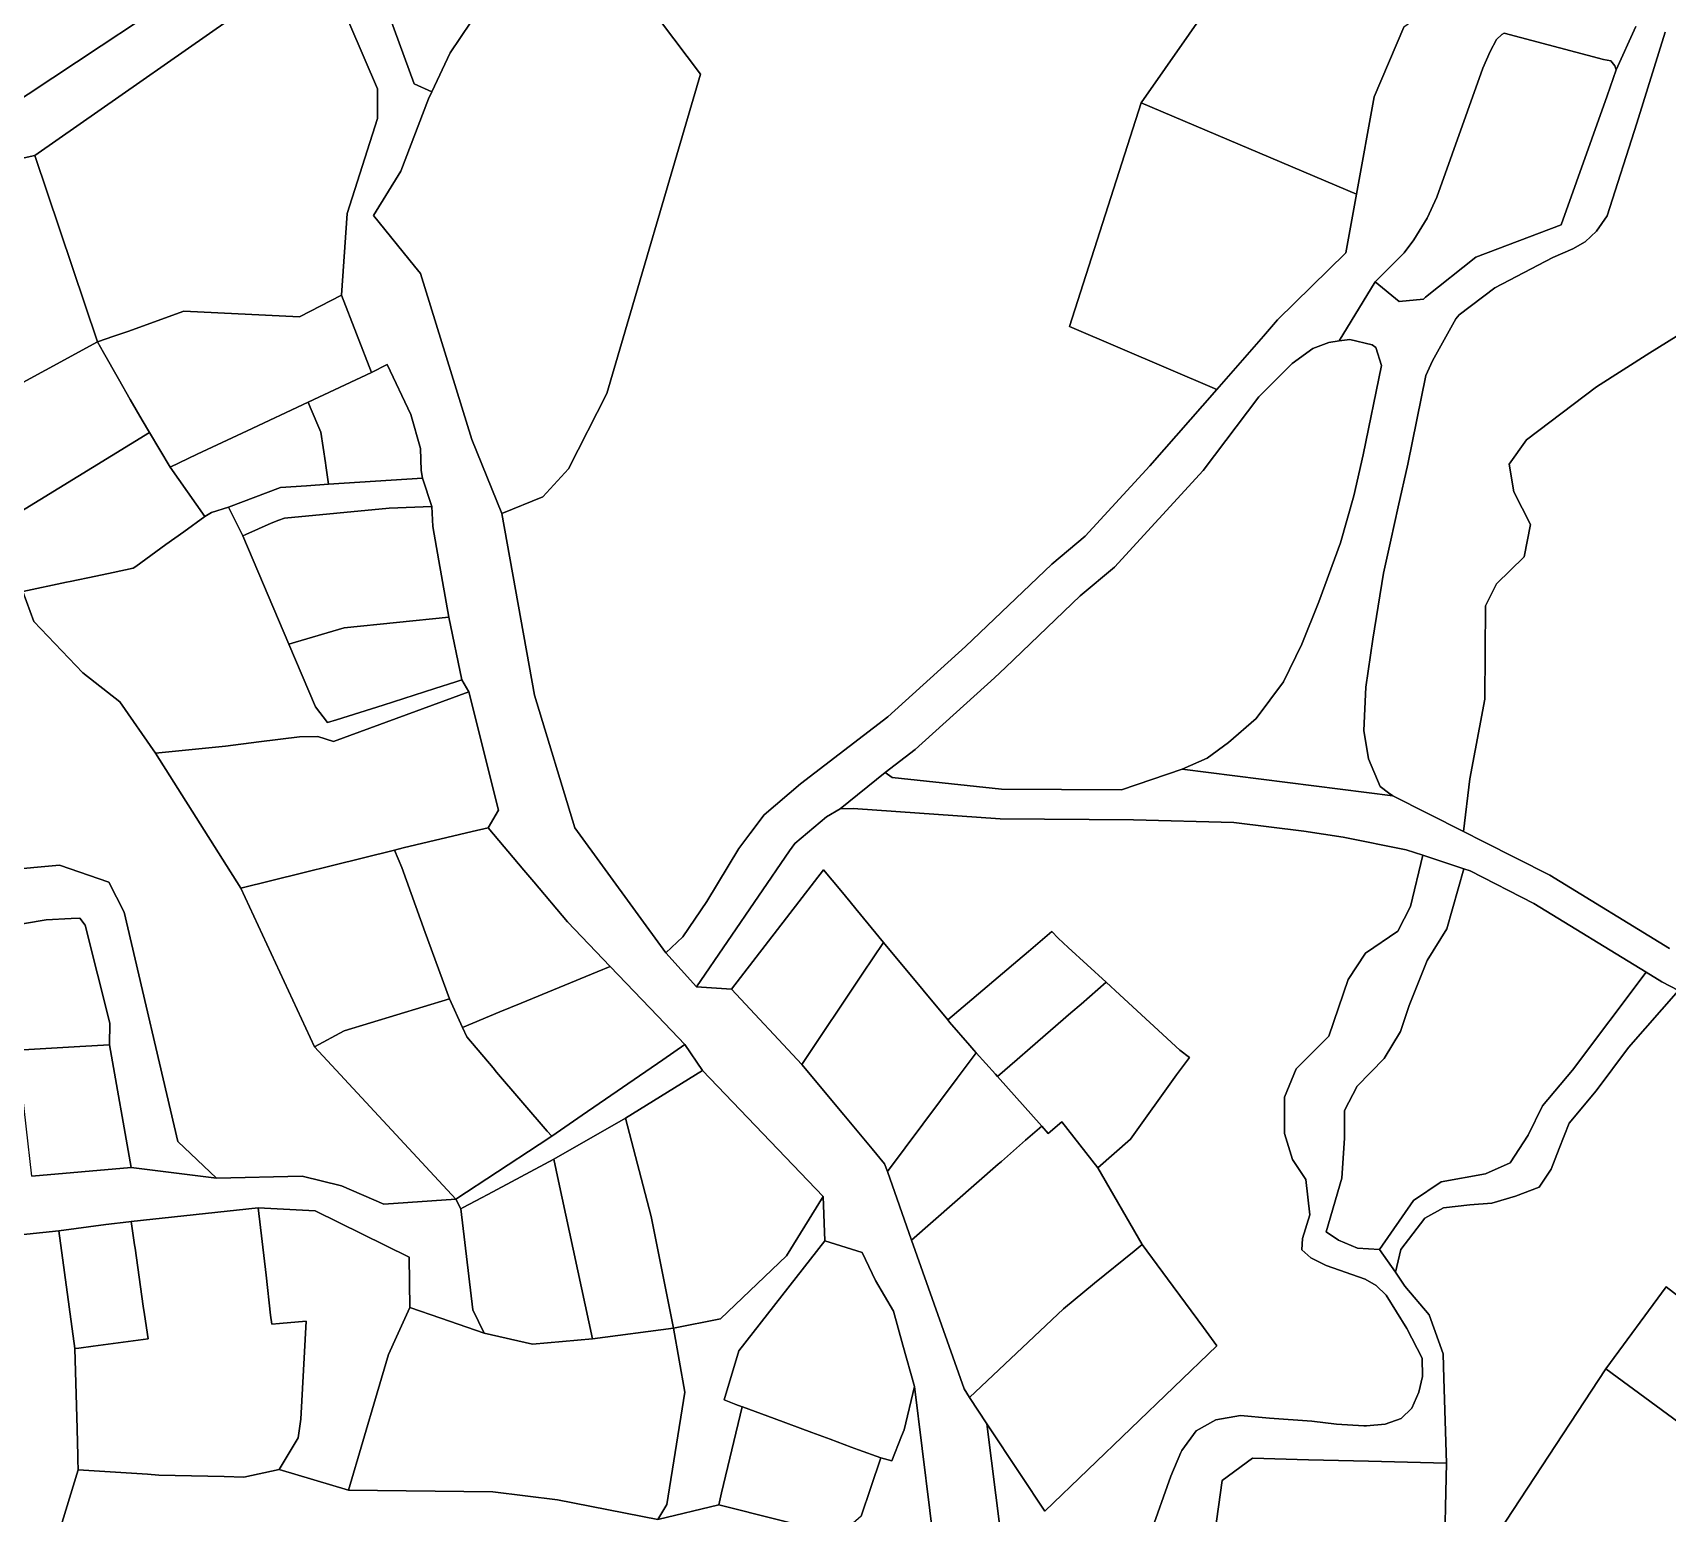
# Model space of a CAD drawing. Header units: inches. Extents: x 469561 to 471650, y 1000291 to 1003909.
# Drawn here: x 470679.8 to 470915.9, y 1002532 to 1002745.9 of the extents above; entities that cross this region are included whole.
import ezdxf

# ---------------------------------------------------------------- set-up
doc = ezdxf.new("R2010")
doc.units = ezdxf.units.IN
doc.header["$MEASUREMENT"] = 0
doc.layers.add('Gulele_10_08_New_Parcel', color=7, linetype='Continuous')

msp = doc.modelspace()

# ---------------------------------------------------------------- linework, layer by layer
at = {"layer": 'Gulele_10_08_New_Parcel'}
for points in [[(470729.0166, 1002719.4903), (470732.9539, 1002725.8693), (470736.9635, 1002736.337), (470737.4301, 1002737.3262), (470740.0855, 1002742.9552), (470744.5792, 1002749.6422), (470751.3866, 1002756.2247), (470760.6957, 1002760.5308), (470776.2481, 1002739.9206), (470762.7188, 1002693.769), (470757.1553, 1002682.8949), (470753.4884, 1002678.8488), (470747.5456, 1002676.4463), (470743.2293, 1002687.1236), (470735.8077, 1002711.0901), (470734.9309, 1002712.1746)], [(470839.8845, 1002735.7474), (470857.5663, 1002761.085), (470886.5744, 1002752.8271), (470877.8166, 1002746.707), (470873.5394, 1002736.6328), (470870.9699, 1002722.5586)], [(470680.1122, 1002728.154), (470714.4176, 1002752.1856), (470720.7398, 1002753.9558), (470723.5215, 1002751.9327), (470729.5908, 1002737.7711), (470729.5908, 1002733.472), (470725.1871, 1002719.768), (470724.3793, 1002707.9793), (470718.3281, 1002704.8569), (470701.6215, 1002705.6831), (470693.5546, 1002702.7464), (470691.5217, 1002702.0494), (470689.1291, 1002701.2291)], [(470873.6924, 1002709.9074), (470877.8656, 1002714.0785), (470879.2625, 1002715.9857), (470881.1669, 1002719.0825), (470882.5705, 1002722.1089), (470889.2137, 1002740.7549), (470890.2835, 1002743.1711), (470891.1763, 1002744.8813), (470891.9485, 1002745.6154), (470892.2859, 1002745.8296), (470906.6653, 1002742.0076), (470907.7133, 1002741.8249), (470908.3058, 1002741.1199), (470908.4912, 1002740.5158), (470907.1607, 1002736.7628), (470900.557, 1002718.1363), (470888.223, 1002713.4475), (470880.9567, 1002707.666), (470880.655, 1002707.4074), (470877.1448, 1002707.0656)], [(470829.5461, 1002703.4584), (470839.8845, 1002735.7474), (470870.9699, 1002722.5586), (470869.427, 1002714.1074), (470859.5628, 1002704.4292), (470857.561, 1002702.0365), (470850.7931, 1002694.33)], [(470689.1291, 1002701.2291), (470691.5217, 1002702.0494), (470693.5546, 1002702.7464), (470701.6215, 1002705.6831), (470718.3281, 1002704.8569), (470724.3793, 1002707.9793), (470728.7057, 1002696.8036), (470719.5585, 1002692.5084), (470710.7857, 1002688.389), (470703.5403, 1002684.9869), (470699.6238, 1002683.1478), (470696.6429, 1002688.1195), (470695.618, 1002689.9077), (470693.8883, 1002692.9256), (470692.2041, 1002695.864), (470690.0054, 1002699.7001)], [(470666.5706, 1002688.9308), (470689.1291, 1002701.2291), (470690.0054, 1002699.7001), (470692.2041, 1002695.864), (470693.8883, 1002692.9256), (470695.618, 1002689.9077), (470696.6429, 1002688.1195), (470678.0741, 1002676.7086), (470676.7083, 1002675.8693), (470673.4713, 1002673.8801)], [(470802.9272, 1002639.0424), (470807.2161, 1002642.3422), (470818.6974, 1002652.6976), (470820.2626, 1002654.1937), (470831.0874, 1002664.5391), (470836.0506, 1002668.7023), (470848.8515, 1002682.6441), (470856.8792, 1002693.2931), (470861.7075, 1002698.0843), (470864.6891, 1002700.2647), (470866.9799, 1002701.119), (470868.4941, 1002701.3557), (470870.0083, 1002701.5925), (470873.2586, 1002700.8144), (470873.7504, 1002700.4234), (470874.5692, 1002697.8147), (470871.9168, 1002684.931), (470870.6053, 1002678.9645), (470868.6684, 1002672.1872), (470865.5438, 1002663.6616), (470863.0913, 1002657.5381), (470860.4219, 1002652.1365), (470856.4879, 1002646.8356), (470852.4949, 1002643.3776), (470849.4289, 1002641.1081), (470845.7839, 1002639.5052), (470837.0367, 1002636.4954), (470819.703, 1002636.6227), (470803.9072, 1002638.3116)], [(470719.5585, 1002692.5084), (470728.7057, 1002696.8036), (470731.0003, 1002697.9439), (470734.4169, 1002690.7512), (470735.8033, 1002685.8041), (470735.8963, 1002682.6574), (470736.089, 1002681.5564), (470722.5151, 1002680.6512), (470722.1203, 1002683.3586), (470722.0599, 1002683.7732), (470721.4199, 1002688.1621), (470719.87, 1002691.7811)], [(470699.6238, 1002683.1478), (470703.5403, 1002684.9869), (470710.7857, 1002688.389), (470719.5585, 1002692.5084), (470719.87, 1002691.7811), (470721.4199, 1002688.1621), (470722.0599, 1002683.7732), (470722.1203, 1002683.3586), (470722.5151, 1002680.6512), (470719.3452, 1002680.4398), (470715.5833, 1002680.189), (470708.0577, 1002677.3301), (470705.6203, 1002676.595), (470704.641, 1002675.991)], [(470673.4713, 1002673.8801), (470676.7083, 1002675.8693), (470678.0741, 1002676.7086), (470696.6429, 1002688.1195), (470699.6238, 1002683.1478), (470704.641, 1002675.991), (470701.6175, 1002673.8069), (470699.0322, 1002671.9393), (470694.6823, 1002668.7971), (470694.3169, 1002668.5331), (470691.3997, 1002667.917), (470688.8977, 1002667.3886), (470685.2126, 1002666.6103), (470684.6566, 1002666.4928), (470678.3875, 1002665.1688)], [(470708.0577, 1002677.3301), (470715.5833, 1002680.189), (470719.3452, 1002680.4398), (470722.5151, 1002680.6512), (470736.089, 1002681.5564), (470737.449, 1002677.4362), (470731.2628, 1002677.1964), (470716.1768, 1002675.7635), (470715.3488, 1002675.4639), (470714.227, 1002675.0579), (470710.5865, 1002673.3992), (470710.1277, 1002673.1901), (470709.59, 1002674.2656)], [(470678.3875, 1002665.1688), (470684.6566, 1002666.4928), (470685.2126, 1002666.6103), (470688.8977, 1002667.3886), (470691.3997, 1002667.917), (470694.3169, 1002668.5331), (470694.6823, 1002668.7971), (470699.0322, 1002671.9393), (470701.6175, 1002673.8069), (470704.641, 1002675.991), (470705.6203, 1002676.595), (470708.0577, 1002677.3301), (470709.59, 1002674.2656), (470710.1277, 1002673.1901), (470716.769, 1002657.5788), (470720.6502, 1002648.5225), (470722.356, 1002646.2481), (470723.6516, 1002646.6133), (470730.4019, 1002648.7706), (470737.8558, 1002651.1503), (470740.886, 1002652.1178), (470741.7816, 1002652.4037), (470742.7793, 1002650.6793), (470723.2377, 1002643.5199), (470720.9952, 1002644.2099), (470718.3056, 1002644.1615), (470712.4567, 1002643.4344), (470707.6151, 1002642.8325), (470697.5351, 1002641.7949), (470692.3601, 1002649.2125), (470687.0126, 1002653.4387), (470679.94, 1002660.8563)], [(470710.1277, 1002673.1901), (470710.5865, 1002673.3992), (470714.227, 1002675.0579), (470715.3488, 1002675.4639), (470716.1768, 1002675.7635), (470731.2628, 1002677.1964), (470737.449, 1002677.4362), (470737.5602, 1002674.5659), (470738.4405, 1002669.6012), (470739.8841, 1002661.46), (470724.7902, 1002659.9075), (470717.7664, 1002657.8684), (470716.769, 1002657.5788)], [(470716.769, 1002657.5788), (470717.7664, 1002657.8684), (470724.7902, 1002659.9075), (470739.8841, 1002661.46), (470741.7816, 1002652.4037), (470740.886, 1002652.1178), (470737.8558, 1002651.1503), (470730.4019, 1002648.7706), (470723.6516, 1002646.6133), (470722.356, 1002646.2481), (470720.6502, 1002648.5225)], [(470697.5351, 1002641.7949), (470707.6151, 1002642.8325), (470712.4567, 1002643.4344), (470718.3056, 1002644.1615), (470720.9952, 1002644.2099), (470723.2377, 1002643.5199), (470742.7793, 1002650.6793), (470747.0429, 1002633.6011), (470745.5515, 1002631.0442), (470743.2548, 1002630.4968), (470733.3138, 1002628.1271), (470732.0353, 1002627.8224), (470709.8689, 1002622.3023)], [(470732.0353, 1002627.8224), (470733.3138, 1002628.1271), (470743.2548, 1002630.4968), (470745.5515, 1002631.0442), (470750.7255, 1002624.9337), (470752.1615, 1002623.2378), (470757.0473, 1002617.4677), (470763.208, 1002611.0199), (470761.3033, 1002610.2342), (470750.3141, 1002605.701), (470747.2433, 1002604.4342), (470741.8456, 1002602.2076), (470739.9703, 1002606.346), (470736.4603, 1002615.9082), (470733.085, 1002625.2789)], [(470709.8689, 1002622.3023), (470732.0353, 1002627.8224), (470733.085, 1002625.2789), (470736.4603, 1002615.9082), (470739.9703, 1002606.346), (470724.7902, 1002601.6885), (470720.4693, 1002599.3793)], [(470780.7323, 1002607.7418), (470794.0109, 1002624.9467), (470796.4812, 1002621.9618), (470797.8315, 1002620.3301), (470798.6496, 1002619.3416), (470802.6765, 1002614.4758), (470799.7009, 1002610.0344), (470790.8733, 1002596.8581)], [(470866.5718, 1002572.6663), (470868.8717, 1002580.4147), (470869.2425, 1002586.182), (470869.2425, 1002590.1791), (470871.0682, 1002593.7194), (470874.9479, 1002597.7165), (470877.3441, 1002601.5994), (470878.5993, 1002605.3681), (470881.1667, 1002611.8778), (470884.0194, 1002616.4459), (470886.4838, 1002625.1019), (470887.3988, 1002624.798), (470896.6057, 1002620.1153), (470912.8246, 1002610.1745), (470902.1624, 1002596.0034), (470897.8263, 1002590.8643), (470895.7724, 1002586.6388), (470893.148, 1002582.6417), (470889.6106, 1002581.0428), (470883.2206, 1002579.9008), (470879.1984, 1002577.2171), (470874.2884, 1002570.1056), (470871.0979, 1002570.3146), (470868.3833, 1002571.4759)], [(470665.1912, 1002614.971), (470681.7513, 1002617.7311), (470685.3365, 1002617.9231), (470686.5813, 1002617.9898), (470687.3576, 1002616.9548), (470690.9516, 1002602.8181), (470690.8938, 1002599.7047), (470686.5936, 1002599.4463), (470677.5749, 1002598.9045), (470676.8299, 1002598.8602), (470671.3587, 1002598.5352), (470666.8844, 1002598.2693)], [(470811.9398, 1002603.2826), (470822.0573, 1002611.8865), (470823.5834, 1002613.1843), (470826.9772, 1002616.0704), (470827.9085, 1002615.104), (470829.3521, 1002613.7635), (470834.8321, 1002608.7165), (470831.1961, 1002605.5601), (470829.7307, 1002604.288), (470823.8485, 1002599.1816), (470821.9888, 1002597.5673), (470819.1389, 1002595.0933), (470818.8251, 1002595.4444), (470816.0475, 1002598.5515), (470815.7119, 1002598.9269), (470815.1367, 1002599.5703), (470812.2036, 1002602.9763)], [(470790.8733, 1002596.8581), (470799.7009, 1002610.0344), (470802.6765, 1002614.4758), (470808.3909, 1002607.5709), (470811.9398, 1002603.2826), (470812.2036, 1002602.9763), (470815.1367, 1002599.5703), (470815.7119, 1002598.9269), (470816.0475, 1002598.5515), (470813.2969, 1002594.8669), (470810.8758, 1002591.6237), (470803.2271, 1002581.3779), (470802.8259, 1002582.515), (470801.0455, 1002584.6515), (470799.3647, 1002586.6684), (470796.9373, 1002589.5813)], [(470741.8456, 1002602.2076), (470747.2433, 1002604.4342), (470750.3141, 1002605.701), (470761.3033, 1002610.2342), (470763.208, 1002611.0199), (470770.0713, 1002603.8367), (470773.9916, 1002599.7337), (470770.7814, 1002597.5224), (470759.1514, 1002589.5116), (470754.7493, 1002586.4793), (470754.1148, 1002587.2207), (470746.7902, 1002595.744), (470746.2756, 1002596.3496), (470742.4716, 1002600.826)], [(470819.1389, 1002595.0933), (470821.9888, 1002597.5673), (470823.8485, 1002599.1816), (470829.7307, 1002604.288), (470831.1961, 1002605.5601), (470834.8321, 1002608.7165), (470836.8194, 1002606.8863), (470845.4824, 1002598.9078), (470846.858, 1002597.87), (470844.968, 1002595.3648), (470838.355, 1002586.0503), (470833.6039, 1002581.9173), (470828.4036, 1002588.5714), (470826.4465, 1002586.8962), (470825.52, 1002587.9552)], [(470874.2884, 1002570.1056), (470879.1984, 1002577.2171), (470883.2206, 1002579.9008), (470889.6106, 1002581.0428), (470893.148, 1002582.6417), (470895.7724, 1002586.6388), (470897.8263, 1002590.8643), (470902.1624, 1002596.0034), (470912.8246, 1002610.1745), (470915.0671, 1002608.8), (470917.4802, 1002607.5199), (470910.264, 1002599.3153), (470905.5856, 1002593.0342), (470901.706, 1002588.3518), (470900.2226, 1002584.6973), (470899.0815, 1002581.7281), (470897.3699, 1002579.1014), (470893.9467, 1002577.8451), (470890.5235, 1002576.8173), (470887.3285, 1002576.5889), (470883.563, 1002576.1321), (470880.8244, 1002574.6475), (470877.3981, 1002570.127), (470876.6229, 1002566.8289)], [(470720.4693, 1002599.3793), (470724.7902, 1002601.6885), (470739.9703, 1002606.346), (470741.8456, 1002602.2076), (470742.4716, 1002600.826), (470746.2756, 1002596.3496), (470746.7902, 1002595.744), (470754.1148, 1002587.2207), (470754.7493, 1002586.4793), (470752.957, 1002585.3034), (470740.8793, 1002577.3793)], [(470694.0076, 1002581.956), (470679.6813, 1002580.7296), (470678.011, 1002595.1414), (470677.5749, 1002598.9045), (470686.5936, 1002599.4463), (470690.8938, 1002599.7047)], [(470740.8793, 1002577.3793), (470752.957, 1002585.3034), (470754.7493, 1002586.4793), (470759.1514, 1002589.5116), (470770.7814, 1002597.5224), (470773.9916, 1002599.7337), (470776.5405, 1002595.996), (470765.4142, 1002589.0959), (470755.0641, 1002583.1446), (470745.5403, 1002578.0791), (470744.6104, 1002577.5845), (470741.9471, 1002576.1679), (470741.6003, 1002575.9835)], [(470803.2271, 1002581.3779), (470810.8758, 1002591.6237), (470813.2969, 1002594.8669), (470816.0475, 1002598.5515), (470818.8251, 1002595.4444), (470819.1389, 1002595.0933), (470825.52, 1002587.9552), (470823.176, 1002585.8959), (470819.7085, 1002582.8494), (470819.2452, 1002582.4424), (470806.731, 1002571.4478)], [(470765.4142, 1002589.0959), (470776.5405, 1002595.996), (470793.9631, 1002577.7971), (470788.6417, 1002569.1918), (470779.128, 1002560.1158), (470772.3142, 1002558.7358), (470769.123, 1002574.8646)], [(470755.0641, 1002583.1446), (470765.4142, 1002589.0959), (470769.123, 1002574.8646), (470772.3142, 1002558.7358), (470760.631, 1002557.2282), (470755.7384, 1002580.0052)], [(470806.731, 1002571.4478), (470819.2452, 1002582.4424), (470819.7085, 1002582.8494), (470823.176, 1002585.8959), (470825.52, 1002587.9552), (470826.4465, 1002586.8962), (470828.4036, 1002588.5714), (470833.6039, 1002581.9173), (470840.0284, 1002570.8612), (470838.8472, 1002569.8944), (470833.1606, 1002565.2399), (470828.677, 1002561.5701), (470815.098, 1002548.7606), (470814.3014, 1002549.9931)], [(470741.6003, 1002575.9835), (470741.9471, 1002576.1679), (470744.6104, 1002577.5845), (470745.5403, 1002578.0791), (470755.0641, 1002583.1446), (470755.7384, 1002580.0052), (470760.631, 1002557.2282), (470751.9682, 1002556.4469), (470744.9728, 1002558.0458), (470743.3494, 1002561.4147)], [(470770.0717, 1002531.1356), (470771.3655, 1002533.2919), (470773.953, 1002549.507), (470772.3142, 1002558.7358), (470779.128, 1002560.1158), (470788.6417, 1002569.1918), (470793.9631, 1002577.7971), (470794.2103, 1002571.3618), (470781.7736, 1002555.4943), (470779.671, 1002548.4184), (470781.3338, 1002547.7332), (470782.2689, 1002547.3886), (470779.2759, 1002534.9464), (470778.8694, 1002533.2563)], [(470685.8913, 1002555.8033), (470686.436, 1002555.879), (470688.5351, 1002556.1542), (470696.4743, 1002557.1953), (470695.9501, 1002560.7329), (470695.7706, 1002561.944), (470694.5732, 1002570.3264), (470694.5064, 1002570.7943), (470694.0232, 1002574.177), (470712.3702, 1002576.1584), (470713.4945, 1002566.4108), (470714.1591, 1002560.6483), (470714.3101, 1002559.3395), (470715.449, 1002559.4392), (470719.2935, 1002559.7758), (470718.5254, 1002545.6342), (470718.1188, 1002542.9233), (470715.3902, 1002538.3274), (470710.2671, 1002537.2526), (470707.4486, 1002537.3462), (470698.0147, 1002537.5407), (470696.3792, 1002537.6493), (470686.3566, 1002538.3148), (470686.3184, 1002539.7481), (470686.3028, 1002540.3364), (470686.1995, 1002544.2162)], [(470712.3702, 1002576.1584), (470720.6047, 1002575.7033), (470734.159, 1002569.0165), (470734.2667, 1002561.7569), (470732.3383, 1002557.5052), (470731.1791, 1002554.9496), (470729.5443, 1002549.4143), (470725.394, 1002535.3619), (470715.3902, 1002538.3274), (470718.1188, 1002542.9233), (470718.5254, 1002545.6342), (470719.2935, 1002559.7758), (470715.449, 1002559.4392), (470714.3101, 1002559.3395), (470714.1591, 1002560.6483), (470713.4945, 1002566.4108)], [(470683.5625, 1002572.7946), (470690.3636, 1002573.7267), (470693.6695, 1002574.1265), (470694.0232, 1002574.177), (470694.5064, 1002570.7943), (470694.5732, 1002570.3264), (470695.7706, 1002561.944), (470695.9501, 1002560.7329), (470696.4743, 1002557.1953), (470688.5351, 1002556.1542), (470686.436, 1002555.879), (470685.8913, 1002555.8033)], [(470779.671, 1002548.4184), (470781.7736, 1002555.4943), (470794.2103, 1002571.3618), (470799.5642, 1002569.7098), (470801.4914, 1002565.6478), (470804.0972, 1002561.1895), (470805.4728, 1002556.2778), (470807.136, 1002550.339), (470805.6399, 1002544.0482), (470805.2889, 1002543.1623), (470803.875, 1002539.594), (470802.2783, 1002540.0142), (470799.0668, 1002541.1978), (470798.0049, 1002541.5892), (470794.9461, 1002542.7165), (470792.3162, 1002543.6857), (470786.894, 1002545.7227), (470782.2949, 1002547.379), (470782.2689, 1002547.3886), (470781.3338, 1002547.7332)], [(470815.098, 1002548.7606), (470828.677, 1002561.5701), (470833.1606, 1002565.2399), (470838.8472, 1002569.8944), (470840.0284, 1002570.8612), (470843.6808, 1002565.8898), (470848.8612, 1002558.8388), (470850.7857, 1002556.2193), (470825.9841, 1002532.3141), (470822.4318, 1002537.6425), (470817.58, 1002544.9202)], [(470906.9947, 1002552.885), (470915.687, 1002564.7162), (470920.5534, 1002560.953), (470946.2141, 1002543.5844), (470934.4483, 1002532.715)], [(470725.394, 1002535.3619), (470729.5443, 1002549.4143), (470731.1791, 1002554.9496), (470732.3383, 1002557.5052), (470734.2667, 1002561.7569), (470738.7436, 1002560.2051), (470744.9728, 1002558.0458), (470751.9682, 1002556.4469), (470760.631, 1002557.2282), (470772.3142, 1002558.7358), (470773.953, 1002549.507), (470771.3655, 1002533.2919), (470770.0717, 1002531.1356), (470755.5816, 1002533.9819), (470746.2666, 1002535.1032)], [(470890.5225, 1002527.7846), (470906.9947, 1002552.885), (470934.4483, 1002532.715), (470925.5999, 1002524.1647), (470910.9166, 1002511.7606)], [(470778.8694, 1002533.2563), (470779.2759, 1002534.9464), (470782.2689, 1002547.3886), (470782.2949, 1002547.379), (470786.894, 1002545.7227), (470792.3162, 1002543.6857), (470794.9461, 1002542.7165), (470798.0049, 1002541.5892), (470799.0668, 1002541.1978), (470802.2783, 1002540.0142), (470800.8317, 1002535.7597), (470799.4208, 1002531.61), (470796.3113, 1002528.8367)], [(470849.4604, 1002521.5344), (470851.5894, 1002536.7739), (470855.97, 1002539.9602), (470864.0291, 1002539.755), (470872.7042, 1002539.5341), (470883.9681, 1002539.2473), (470883.842, 1002532.9632), (470883.7029, 1002526.0276), (470877.7682, 1002520.2238)]]:
    msp.add_lwpolyline(points, close=True, dxfattribs=at)
for points in [[(470857.5663, 1002761.085), (470839.8845, 1002735.7474), (470829.5461, 1002703.4584), (470850.7931, 1002694.33), (470841.1166, 1002683.3115), (470831.7912, 1002673.1568), (470826.9821, 1002669.1223), (470814.5122, 1002657.204), (470803.2758, 1002647.0695), (470790.6737, 1002637.3724), (470785.419, 1002632.9148), (470783.3624, 1002630.155), (470781.7941, 1002628.0415), (470777.1282, 1002620.4124), (470773.6776, 1002615.2845), (470771.2518, 1002612.9906), (470758.101, 1002631.0192), (470752.2641, 1002650.1978), (470747.5456, 1002676.4463), (470753.4884, 1002678.8488), (470757.1553, 1002682.8949), (470762.7188, 1002693.769), (470776.2481, 1002739.9206), (470760.6957, 1002760.5308)], [(470744.5792, 1002749.6422), (470740.0855, 1002742.9552), (470737.4301, 1002737.3262), (470734.9071, 1002738.5165), (470728.2127, 1002756.8264)], [(470728.2127, 1002756.8264), (470734.9071, 1002738.5165), (470737.4301, 1002737.3262), (470736.9635, 1002736.337), (470732.9539, 1002725.8693), (470729.0166, 1002719.4903), (470734.9309, 1002712.1746), (470735.8077, 1002711.0901), (470743.2293, 1002687.1236), (470747.5456, 1002676.4463), (470752.2641, 1002650.1978), (470758.101, 1002631.0192), (470771.2518, 1002612.9906), (470775.6644, 1002608.0388), (470780.7323, 1002607.7418), (470790.8733, 1002596.8581), (470796.9373, 1002589.5813), (470799.3647, 1002586.6684), (470801.0455, 1002584.6515), (470802.8259, 1002582.515), (470803.2271, 1002581.3779), (470806.731, 1002571.4478), (470814.3014, 1002549.9931), (470815.098, 1002548.7606), (470817.58, 1002544.9202), (470822.823, 1002503.347)], [(470714.4176, 1002752.1856), (470680.1122, 1002728.154), (470674.7919, 1002726.9801)], [(470813.791, 1002496.5997), (470807.136, 1002550.339), (470805.4728, 1002556.2778), (470804.0972, 1002561.1895), (470801.4914, 1002565.6478), (470799.5642, 1002569.7098), (470794.2103, 1002571.3618), (470793.9631, 1002577.7971), (470776.5405, 1002595.996), (470773.9916, 1002599.7337), (470770.0713, 1002603.8367), (470763.208, 1002611.0199), (470757.0473, 1002617.4677), (470752.1615, 1002623.2378), (470750.7255, 1002624.9337), (470745.5515, 1002631.0442), (470747.0429, 1002633.6011), (470742.7793, 1002650.6793), (470741.7816, 1002652.4037), (470739.8841, 1002661.46), (470738.4405, 1002669.6012), (470737.5602, 1002674.5659), (470737.449, 1002677.4362), (470736.089, 1002681.5564), (470735.8963, 1002682.6574), (470735.8033, 1002685.8041), (470734.4169, 1002690.7512), (470731.0003, 1002697.9439), (470728.7057, 1002696.8036), (470724.3793, 1002707.9793), (470725.1871, 1002719.768), (470729.5908, 1002733.472), (470729.5908, 1002737.7711), (470723.5215, 1002751.9327)], [(470694.929, 1002747.4328), (470689.6678, 1002744.0124), (470672.1102, 1002732.3754)], [(470672.1102, 1002732.3754), (470689.6678, 1002744.0124), (470694.929, 1002747.4328)], [(470911.2948, 1002746.7606), (470908.4912, 1002740.5158), (470908.3058, 1002741.1199), (470907.7133, 1002741.8249), (470906.6653, 1002742.0076), (470892.2859, 1002745.8296), (470891.9485, 1002745.6154), (470891.1763, 1002744.8813), (470890.2835, 1002743.1711), (470889.2137, 1002740.7549), (470882.5705, 1002722.1089), (470881.1669, 1002719.0825), (470879.2625, 1002715.9857), (470877.8656, 1002714.0785), (470873.6924, 1002709.9074), (470868.4941, 1002701.3557), (470866.9799, 1002701.119), (470864.6891, 1002700.2647), (470861.7075, 1002698.0843), (470856.8792, 1002693.2931), (470848.8515, 1002682.6441), (470836.0506, 1002668.7023), (470831.0874, 1002664.5391), (470820.2626, 1002654.1937), (470818.6974, 1002652.6976), (470807.2161, 1002642.3422), (470802.9272, 1002639.0424), (470796.3994, 1002633.7898), (470794.4289, 1002632.6353), (470789.8526, 1002628.7531), (470789.0737, 1002627.7077), (470775.6644, 1002608.0388), (470771.2518, 1002612.9906), (470773.6776, 1002615.2845), (470777.1282, 1002620.4124), (470781.7941, 1002628.0415), (470783.3624, 1002630.155), (470785.419, 1002632.9148), (470790.6737, 1002637.3724), (470803.2758, 1002647.0695), (470814.5122, 1002657.204), (470826.9821, 1002669.1223), (470831.7912, 1002673.1568), (470841.1166, 1002683.3115), (470850.7931, 1002694.33), (470857.561, 1002702.0365), (470859.5628, 1002704.4292), (470869.427, 1002714.1074), (470870.9699, 1002722.5586), (470873.5394, 1002736.6328), (470877.8166, 1002746.707)], [(470915.555, 1002745.9486), (470911.4589, 1002732.8168), (470907.1557, 1002719.45), (470905.6293, 1002717.2352), (470903.9943, 1002715.6911), (470902.1952, 1002714.6464), (470899.3166, 1002713.3934), (470890.9624, 1002709.0435), (470885.8188, 1002705.1442), (470885.3141, 1002704.5449), (470881.9661, 1002698.4867), (470881.0098, 1002696.3712), (470878.372, 1002683.5568), (470877.0163, 1002677.3888), (470875.9381, 1002672.5722), (470874.8703, 1002667.8008), (470873.3394, 1002658.2655), (470872.307, 1002651.3648), (470872.0538, 1002645.0805), (470872.6868, 1002640.9886), (470874.3844, 1002637.0241), (470875.5737, 1002636.0975), (470876.2123, 1002635.6337), (470845.7839, 1002639.5052), (470849.4289, 1002641.1081), (470852.4949, 1002643.3776), (470856.4879, 1002646.8356), (470860.4219, 1002652.1365), (470863.0913, 1002657.5381), (470865.5438, 1002663.6616), (470868.6684, 1002672.1872), (470870.6053, 1002678.9645), (470871.9168, 1002684.931), (470874.5692, 1002697.8147), (470873.7504, 1002700.4234), (470873.2586, 1002700.8144), (470870.0083, 1002701.5925), (470868.4941, 1002701.3557), (470873.6924, 1002709.9074), (470877.1448, 1002707.0656), (470880.655, 1002707.4074), (470880.9567, 1002707.666), (470888.223, 1002713.4475), (470900.557, 1002718.1363), (470907.1607, 1002736.7628), (470908.4912, 1002740.5158), (470911.2948, 1002746.7606)], [(470919.9349, 1002703.7545), (470913.3167, 1002699.6432), (470905.6144, 1002694.7325), (470895.516, 1002687.0808), (470893.0056, 1002683.5405), (470893.6903, 1002679.5434), (470896.0865, 1002674.861), (470895.1737, 1002670.1787), (470891.1799, 1002666.2958), (470889.5824, 1002663.0981), (470889.5254, 1002649.6222), (470887.3574, 1002638.0877), (470886.419, 1002630.5009), (470876.2123, 1002635.6337), (470875.5737, 1002636.0975), (470874.3844, 1002637.0241), (470872.6868, 1002640.9886), (470872.0538, 1002645.0805), (470872.307, 1002651.3648), (470873.3394, 1002658.2655), (470874.8703, 1002667.8008), (470875.9381, 1002672.5722), (470877.0163, 1002677.3888), (470878.372, 1002683.5568), (470881.0098, 1002696.3712), (470881.9661, 1002698.4867), (470885.3141, 1002704.5449), (470885.8188, 1002705.1442), (470890.9624, 1002709.0435), (470899.3166, 1002713.3934), (470902.1952, 1002714.6464), (470903.9943, 1002715.6911), (470905.6293, 1002717.2352), (470907.1557, 1002719.45), (470911.4589, 1002732.8168), (470915.555, 1002745.9486)], [(470674.7919, 1002726.9801), (470680.1122, 1002728.154), (470689.1291, 1002701.2291), (470666.5706, 1002688.9308)], [(470916.1711, 1002613.5819), (470898.8795, 1002624.1805), (470889.2499, 1002629.0773), (470886.419, 1002630.5009), (470887.3574, 1002638.0877), (470889.5254, 1002649.6222), (470889.5824, 1002663.0981), (470891.1799, 1002666.2958), (470895.1737, 1002670.1787), (470896.0865, 1002674.861), (470893.6903, 1002679.5434), (470893.0056, 1002683.5405), (470895.516, 1002687.0808), (470905.6144, 1002694.7325), (470913.3167, 1002699.6432), (470919.9349, 1002703.7545)], [(470678.3875, 1002665.1688), (470679.94, 1002660.8563), (470687.0126, 1002653.4387), (470692.3601, 1002649.2125), (470697.5351, 1002641.7949), (470709.8689, 1002622.3023), (470720.4693, 1002599.3793), (470740.8793, 1002577.3793), (470730.5211, 1002576.654), (470724.3954, 1002579.3055), (470718.7184, 1002580.7105), (470706.3141, 1002580.4014), (470700.7381, 1002585.7097), (470692.9885, 1002618.8297), (470690.8103, 1002623.1898), (470683.6474, 1002625.6214), (470635.7265, 1002621.2613)], [(470917.4802, 1002607.5199), (470915.0671, 1002608.8), (470912.8246, 1002610.1745), (470896.6057, 1002620.1153), (470887.3988, 1002624.798), (470886.4838, 1002625.1019), (470880.5591, 1002627.07), (470878.1692, 1002627.8639), (470869.0625, 1002629.7052), (470863.3814, 1002630.5493), (470853.2659, 1002631.78), (470838.7923, 1002632.2003), (470819.505, 1002632.3424), (470798.2852, 1002633.8392), (470796.3994, 1002633.7898), (470802.9272, 1002639.0424), (470803.9072, 1002638.3116), (470819.703, 1002636.6227), (470837.0367, 1002636.4954), (470845.7839, 1002639.5052), (470876.2123, 1002635.6337), (470886.419, 1002630.5009), (470889.2499, 1002629.0773), (470898.8795, 1002624.1805), (470916.1711, 1002613.5819)], [(470822.823, 1002503.347), (470817.58, 1002544.9202), (470822.4318, 1002537.6425), (470825.9841, 1002532.3141), (470850.7857, 1002556.2193), (470848.8612, 1002558.8388), (470843.6808, 1002565.8898), (470840.0284, 1002570.8612), (470833.6039, 1002581.9173), (470838.355, 1002586.0503), (470844.968, 1002595.3648), (470846.858, 1002597.87), (470845.4824, 1002598.9078), (470836.8194, 1002606.8863), (470834.8321, 1002608.7165), (470829.3521, 1002613.7635), (470827.9085, 1002615.104), (470826.9772, 1002616.0704), (470823.5834, 1002613.1843), (470822.0573, 1002611.8865), (470811.9398, 1002603.2826), (470808.3909, 1002607.5709), (470802.6765, 1002614.4758), (470798.6496, 1002619.3416), (470797.8315, 1002620.3301), (470796.4812, 1002621.9618), (470794.0109, 1002624.9467), (470780.7323, 1002607.7418), (470775.6644, 1002608.0388), (470789.0737, 1002627.7077), (470789.8526, 1002628.7531), (470794.4289, 1002632.6353), (470796.3994, 1002633.7898), (470798.2852, 1002633.8392), (470819.505, 1002632.3424), (470838.7923, 1002632.2003), (470853.2659, 1002631.78), (470863.3814, 1002630.5493), (470869.0625, 1002629.7052), (470878.1692, 1002627.8639), (470880.5591, 1002627.07), (470878.7705, 1002619.6435), (470876.9448, 1002616.1032), (470872.2664, 1002612.9056), (470869.756, 1002609.1369), (470866.9605, 1002600.9143), (470862.2821, 1002596.232), (470860.5705, 1002592.1206), (470860.5705, 1002586.8673), (470861.7115, 1002583.0986), (470863.6513, 1002580.2435), (470864.2218, 1002575.1044), (470863.1595, 1002571.7019), (470863.0767, 1002570.0811), (470864.3818, 1002568.9138), (470866.5837, 1002567.786), (470872.2222, 1002565.816), (470873.7934, 1002564.9428), (470875.2764, 1002563.5343), (470878.2239, 1002558.7264), (470880.4538, 1002554.422), (470880.5303, 1002551.7968), (470879.9893, 1002549.5073), (470878.9695, 1002547.1878), (470877.4414, 1002545.6972), (470875.1225, 1002544.907), (470872.4139, 1002544.638), (470872.0563, 1002544.6575), (470868.0882, 1002544.8726), (470864.5395, 1002545.3177), (470858.4226, 1002545.7487), (470854.2242, 1002546.1346), (470850.6754, 1002545.5309), (470847.8323, 1002543.9369), (470845.7291, 1002541.0695), (470845.6151, 1002540.8026), (470844.1585, 1002537.3866), (470841.2141, 1002529.1004)], [(470841.2141, 1002529.1004), (470844.1585, 1002537.3866), (470845.6151, 1002540.8026), (470845.7291, 1002541.0695), (470847.8323, 1002543.9369), (470850.6754, 1002545.5309), (470854.2242, 1002546.1346), (470858.4226, 1002545.7487), (470864.5395, 1002545.3177), (470868.0882, 1002544.8726), (470872.0563, 1002544.6575), (470872.4139, 1002544.638), (470875.1225, 1002544.907), (470877.4414, 1002545.6972), (470878.9695, 1002547.1878), (470879.9893, 1002549.5073), (470880.5303, 1002551.7968), (470880.4538, 1002554.422), (470878.2239, 1002558.7264), (470875.2764, 1002563.5343), (470873.7934, 1002564.9428), (470872.2222, 1002565.816), (470866.5837, 1002567.786), (470864.3818, 1002568.9138), (470863.0767, 1002570.0811), (470863.1595, 1002571.7019), (470864.2218, 1002575.1044), (470863.6513, 1002580.2435), (470861.7115, 1002583.0986), (470860.5705, 1002586.8673), (470860.5705, 1002592.1206), (470862.2821, 1002596.232), (470866.9605, 1002600.9143), (470869.756, 1002609.1369), (470872.2664, 1002612.9056), (470876.9448, 1002616.1032), (470878.7705, 1002619.6435), (470880.5591, 1002627.07), (470886.4838, 1002625.1019), (470884.0194, 1002616.4459), (470881.1667, 1002611.8778), (470878.5993, 1002605.3681), (470877.3441, 1002601.5994), (470874.9479, 1002597.7165), (470871.0682, 1002593.7194), (470869.2425, 1002590.1791), (470869.2425, 1002586.182), (470868.8717, 1002580.4147), (470866.5718, 1002572.6663), (470868.3833, 1002571.4759), (470871.0979, 1002570.3146), (470874.2884, 1002570.1056), (470876.6229, 1002566.8289), (470877.9584, 1002564.8262), (470881.4652, 1002560.6727), (470883.5, 1002555.0645), (470883.6047, 1002551.4832), (470883.9681, 1002539.2473), (470872.7042, 1002539.5341), (470864.0291, 1002539.755), (470855.97, 1002539.9602), (470851.5894, 1002536.7739), (470849.4604, 1002521.5344)], [(470635.7265, 1002621.2613), (470683.6474, 1002625.6214), (470690.8103, 1002623.1898), (470692.9885, 1002618.8297), (470700.7381, 1002585.7097), (470706.3141, 1002580.4014), (470694.0076, 1002581.956), (470690.8938, 1002599.7047), (470690.9516, 1002602.8181), (470687.3576, 1002616.9548), (470686.5813, 1002617.9898), (470685.3365, 1002617.9231), (470681.7513, 1002617.7311), (470665.1912, 1002614.971)], [(470883.7029, 1002526.0276), (470883.842, 1002532.9632), (470883.9681, 1002539.2473), (470883.6047, 1002551.4832), (470883.5, 1002555.0645), (470881.4652, 1002560.6727), (470877.9584, 1002564.8262), (470876.6229, 1002566.8289), (470877.3981, 1002570.127), (470880.8244, 1002574.6475), (470883.563, 1002576.1321), (470887.3285, 1002576.5889), (470890.5235, 1002576.8173), (470893.9467, 1002577.8451), (470897.3699, 1002579.1014), (470899.0815, 1002581.7281), (470900.2226, 1002584.6973), (470901.706, 1002588.3518), (470905.5856, 1002593.0342), (470910.264, 1002599.3153), (470917.4802, 1002607.5199)], [(470679.6813, 1002580.7296), (470694.0076, 1002581.956), (470706.3141, 1002580.4014), (470718.7184, 1002580.7105), (470724.3954, 1002579.3055), (470730.5211, 1002576.654), (470740.8793, 1002577.3793), (470741.6003, 1002575.9835), (470743.3494, 1002561.4147), (470744.9728, 1002558.0458), (470738.7436, 1002560.2051), (470734.2667, 1002561.7569), (470734.159, 1002569.0165), (470720.6047, 1002575.7033), (470712.3702, 1002576.1584), (470694.0232, 1002574.177), (470693.6695, 1002574.1265), (470690.3636, 1002573.7267), (470683.5625, 1002572.7946), (470675.7138, 1002572.0183)], [(470675.7138, 1002572.0183), (470683.5625, 1002572.7946), (470685.8913, 1002555.8033), (470686.1995, 1002544.2162), (470686.3028, 1002540.3364), (470686.3184, 1002539.7481), (470686.3566, 1002538.3148), (470684.0499, 1002530.7375), (470684.2672, 1002519.9116), (470685.8115, 1002503.1527), (470685.8741, 1002502.4738), (470687.2462, 1002486.702), (470687.7044, 1002481.4356), (470688.8048, 1002478.6118), (470690.5517, 1002476.603), (470678.7366, 1002478.284), (470679.9093, 1002479.8793), (470679.393, 1002509.289)], [(470920.5534, 1002560.953), (470915.687, 1002564.7162), (470906.9947, 1002552.885), (470890.5225, 1002527.7846)], [(470799.4208, 1002531.61), (470800.8317, 1002535.7597), (470802.2783, 1002540.0142), (470803.875, 1002539.594), (470805.2889, 1002543.1623), (470805.6399, 1002544.0482), (470807.136, 1002550.339), (470813.791, 1002496.5997)], [(470684.0499, 1002530.7375), (470686.3566, 1002538.3148), (470696.3792, 1002537.6493), (470698.0147, 1002537.5407), (470707.4486, 1002537.3462), (470710.2671, 1002537.2526), (470715.3902, 1002538.3274), (470725.394, 1002535.3619), (470746.2666, 1002535.1032), (470755.5816, 1002533.9819), (470770.0717, 1002531.1356), (470778.8694, 1002533.2563), (470796.3113, 1002528.8367)]]:
    msp.add_lwpolyline(points, dxfattribs=at)

doc.saveas('drawing.dxf')
